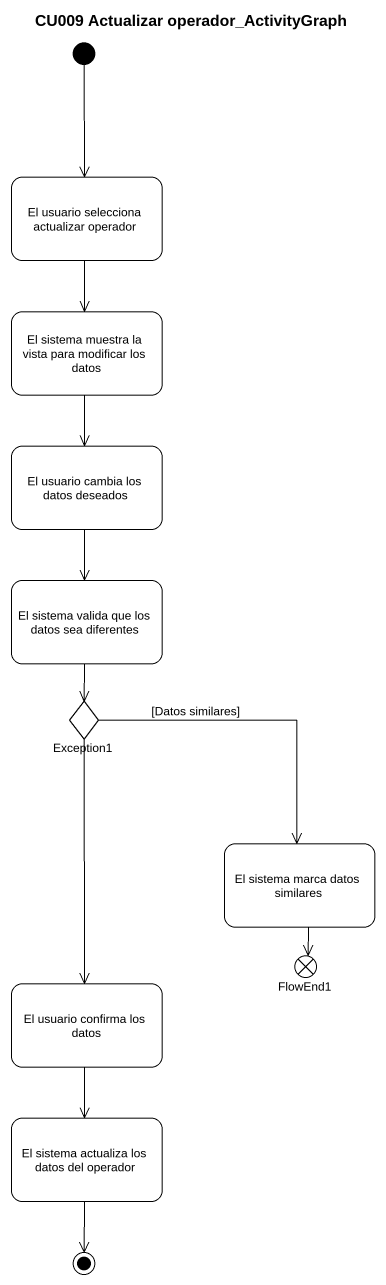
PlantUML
@startuml
title CU009 Actualizar operador_ActivityGraph
hide empty description
state "El usuario selecciona actualizar operador" as El_usuario_selecciona
state "El sistema muestra la vista para modificar los datos" as El_sistema_muestra_la_vista
state "El usuario cambia los datos deseados" as El_usuario_cambia_los_datos
state "El sistema valida que los datos sea diferentes" as El_sistema_valida_que_los
state Exception1 <<choice>>
state "El sistema marca datos similares" as El_sistema_marca_datos
state FlowEnd1 <<end>>
state "El usuario confirma los datos" as El_usuario_confirma_los
state "El sistema actualiza los datos del operador" as El_sistema_actualiza_los
[*] --> El_usuario_selecciona
El_usuario_selecciona --> El_sistema_muestra_la_vista
El_sistema_muestra_la_vista --> El_usuario_cambia_los_datos
El_usuario_cambia_los_datos --> El_sistema_valida_que_los
El_sistema_valida_que_los --> Exception1
Exception1 --> El_sistema_marca_datos : [Datos similares]
Exception1 --> El_usuario_confirma_los
El_sistema_marca_datos --> FlowEnd1
El_usuario_confirma_los --> El_sistema_actualiza_los
El_sistema_actualiza_los --> [*]
@enduml
